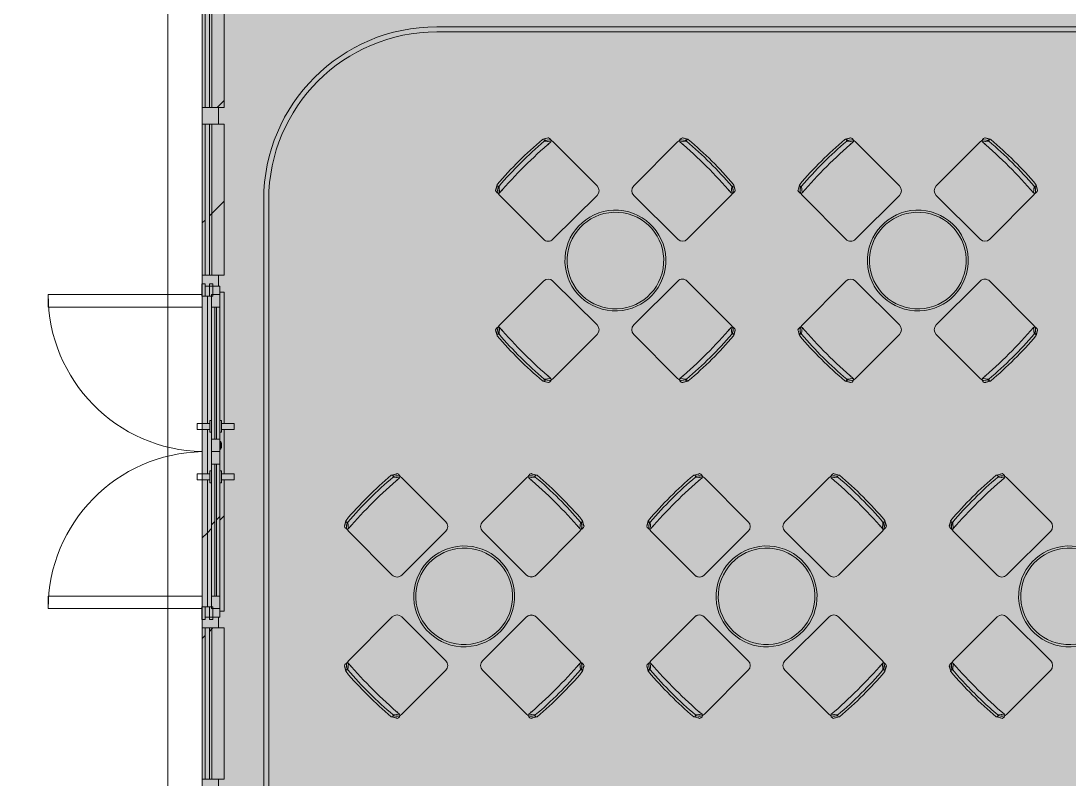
# Model space of a CAD drawing. Header units: millimetres. Extents: x -57519 to 497916, y -349472 to 446842.
# Drawn here: x 391375 to 397613, y 46757 to 51272 of the extents above; entities that cross this region are included whole.
import ezdxf

# ---------------------------------------------------------------- set-up
doc = ezdxf.new("R2010")
doc.units = ezdxf.units.MM
for name, color, linetype, lineweight in [('A-DETL-GENF', 92, 'Continuous', 5), ('A-DETL-THIN', 151, 'Continuous', 9), ('A-DOOR', 31, 'Continuous', 5), ('A-DOOR-FRAM', 31, 'Continuous', 5), ('A-FLOR', 192, 'Continuous', 5), ('A-GLAZ-CURT', 52, 'Continuous', 20), ('A-GLAZ-CWMG', 51, 'Continuous', 20), ('A-WALL', 113, 'Continuous', 20), ('I-FURN', 30, 'Continuous', 5)]:
    doc.layers.add(name, color=color, linetype=linetype, lineweight=lineweight)
pattern_1 = [(45, (329410.6, 0), (-1237.437, 1237.437), []), (45, (329410.6, 1875), (-1237.437, 1237.437), [])]

# ---------------------------------------------------------------- blocks, each defined once
blk = doc.blocks.new('bernstrand_kaffe_r60H - bernstrand_kaffe_r60H-3169598-G_F SINGLE OCCUPANCY DIAGRAM')
at = {"layer": 'I-FURN', "color": 191}
for radius, start, end in [(300.3, 0, 180), (287.6, 0, 180), (300.3, 180, 0), (287.6, 180, 0)]:
    blk.add_arc((-10, -36.5), radius, start, end, dxfattribs=at)
blk = doc.blocks.new('DLN_CHAIR - DLN_CHAIR-4431592-G_F SINGLE OCCUPANCY DIAGRAM')
at = {"layer": 'I-FURN', "color": 191}
for p, q in [((0, 430), (0, 440)), ((32.5, 464.3), (5, 448.7)), ((35, 465), (10, 450)), ((10, 420), (35, 450)), ((30, 460), (30, 455)), ((440, 450), (415, 465)), ((415, 450), (440, 420)), ((445, 448.7), (417.5, 464.3)), ((420, 455), (420, 460)), ((450, 440), (450, 430)), ((0, 410), (0, 40)), ((450, 40), (450, 410)), ((40, 0), (410, 0))]:
    blk.add_line(p, q, dxfattribs=at)
for centre, radius, start, end in [((10, 440), 10, 90, 180), ((40, 410), 40, 105, 180), ((40, 410), 40, 105, 180), ((225, -2483.6), 2941.5, 93.70403, 93.90159), ((35, 460), 5, 90, 180), ((35, 455), 5, 180, 270), ((225, -1822.2), 2295.1, 85.25139, 94.74861), ((225, -1837.2), 2295.1, 85.25139, 94.74861), ((415, 460), 5, 0, 90), ((415, 455), 5, 270, 0), ((225, -2483.6), 2941.5, 86.09841, 86.29597), ((410, 410), 40, 15, 75), ((410, 410), 40, 360, 75), ((440, 440), 10, 0, 90), ((10, 430), 10, 180, 270), ((225, -2513.6), 2941.5, 85.80837, 94.19163), ((30, 430), 10, 150, 165), ((30, 430), 10, 255, 300), ((420, 430), 10, 240, 285), ((420, 430), 10, 15, 30), ((440, 430), 10, 270, 0), ((40, 40), 40, 180, 270), ((40, 40), 40, 180, 270), ((410, 40), 40, 270, 360), ((410, 40), 40, 270, 360)]:
    blk.add_arc(centre, radius, start, end, dxfattribs=at)
blk = doc.blocks.new('DLN_CHAIR - DLN_CHAIR-4431795-G_F SINGLE OCCUPANCY DIAGRAM')
at = {"layer": 'I-FURN', "color": 191}
for p, q in [((410, 0), (40, 0)), ((0, -40), (0, -410)), ((450, -410), (450, -40)), ((0, -440), (0, -430)), ((35, -450), (10, -420)), ((440, -420), (415, -450)), ((450, -430), (450, -440)), ((32.5, -464.3), (5, -448.7)), ((10, -450), (35, -465)), ((30, -455), (30, -460)), ((415, -465), (440, -450)), ((445, -448.7), (417.5, -464.3)), ((420, -460), (420, -455))]:
    blk.add_line(p, q, dxfattribs=at)
for centre, radius, start, end in [((410, -40), 40, 0, 90), ((410, -40), 40, 0, 90), ((40, -40), 40, 90, 180), ((40, -40), 40, 90, 180), ((40, -410), 40, 180, 255), ((40, -410), 40, 180, 255), ((10, -430), 10, 90, 180), ((225, 2513.6), 2941.5, 265.80837, 274.19163), ((30, -430), 10, 195, 210), ((30, -430), 10, 60, 105), ((420, -430), 10, 75, 120), ((410, -410), 40, 285, 360), ((410, -410), 40, 285, 345), ((420, -430), 10, 330, 345), ((440, -430), 10, 0, 90), ((10, -440), 10, 180, 270), ((225, 2483.6), 2941.5, 266.09841, 266.29597), ((35, -455), 5, 90, 180), ((35, -460), 5, 180, 270), ((225, 1837.2), 2295.1, 265.25139, 274.74861), ((225, 1822.2), 2295.1, 265.25139, 274.74861), ((415, -455), 5, 0, 90), ((225, 2483.6), 2941.5, 273.70403, 273.90159), ((415, -460), 5, 270, 0), ((440, -440), 10, 270, 0)]:
    blk.add_arc(centre, radius, start, end, dxfattribs=at)
blk = doc.blocks.new('DLN_CHAIR - DLN_CHAIR-V762-G_F SINGLE OCCUPANCY DIAGRAM')
at = {"layer": 'I-FURN', "color": 191}
for p, q in [((410, 0), (40, 0)), ((0, -40), (0, -410)), ((450, -410), (450, -40)), ((0, -440), (0, -430)), ((35, -450), (10, -420)), ((440, -420), (415, -450)), ((450, -430), (450, -440)), ((32.5, -464.3), (5, -448.7)), ((10, -450), (35, -465)), ((30, -455), (30, -460)), ((415, -465), (440, -450)), ((445, -448.7), (417.5, -464.3)), ((420, -460), (420, -455))]:
    blk.add_line(p, q, dxfattribs=at)
for centre, radius, start, end in [((410, -40), 40, 0, 90), ((40, -40), 40, 90, 180), ((40, -40), 40, 90, 180), ((410, -40), 40, 18.07257, 90), ((410, -40), 40, 0, 15), ((40, -410), 40, 180, 253.79681), ((40, -410), 40, 180, 255), ((10, -430), 10, 90, 180), ((225, 2513.6), 2941.5, 265.80837, 274.19163), ((30, -430), 10, 195, 210), ((30, -430), 10, 60, 105), ((420, -430), 10, 75, 120), ((410, -410), 40, 285, 360), ((410, -410), 40, 285, 345), ((420, -430), 10, 330, 345), ((440, -430), 10, 0, 90), ((10, -440), 10, 180, 270), ((225, 2483.6), 2941.5, 266.12822, 266.29597), ((35, -455), 5, 90, 180), ((35, -460), 5, 180, 270), ((225, 1837.2), 2295.1, 265.25139, 274.74861), ((225, 1822.2), 2295.1, 265.25139, 274.74861), ((415, -455), 5, 0, 90), ((225, 2483.6), 2941.5, 273.70403, 273.90159), ((415, -460), 5, 270, 0), ((440, -440), 10, 270, 0)]:
    blk.add_arc(centre, radius, start, end, dxfattribs=at)
blk = doc.blocks.new('DLN_CHAIR - DLN_CHAIR-V763-G_F SINGLE OCCUPANCY DIAGRAM')
at = {"layer": 'I-FURN', "color": 191}
for p, q in [((0, 430), (0, 440)), ((32.5, 464.3), (5, 448.7)), ((35, 465), (10, 450)), ((10, 420), (35, 450)), ((30, 460), (30, 455)), ((440, 450), (415, 465)), ((415, 450), (440, 420)), ((445, 448.7), (417.5, 464.3)), ((420, 455), (420, 460)), ((450, 440), (450, 430)), ((0, 410), (0, 40)), ((450, 40), (450, 410)), ((40, 0), (410, 0))]:
    blk.add_line(p, q, dxfattribs=at)
for centre, radius, start, end in [((10, 440), 10, 90, 180), ((40, 410), 40, 105, 180), ((40, 410), 40, 106.20319, 180), ((225, -2483.6), 2941.5, 93.70403, 93.87178), ((35, 460), 5, 90, 180), ((35, 455), 5, 180, 270), ((225, -1822.2), 2295.1, 85.25139, 94.74861), ((225, -1837.2), 2295.1, 85.25139, 94.74861), ((415, 460), 5, 0, 90), ((415, 455), 5, 270, 0), ((225, -2483.6), 2941.5, 86.09841, 86.29597), ((410, 410), 40, 15, 75), ((410, 410), 40, 360, 75), ((440, 440), 10, 0, 90), ((10, 430), 10, 180, 270), ((225, -2513.6), 2941.5, 85.80837, 94.19163), ((30, 430), 10, 150, 165), ((30, 430), 10, 255, 300), ((420, 430), 10, 240, 285), ((420, 430), 10, 15, 30), ((440, 430), 10, 270, 0), ((40, 40), 40, 180, 270), ((40, 40), 40, 180, 270), ((410, 40), 40, 270, 360), ((410, 40), 40, 270, 341.92743), ((410, 40), 40, 345, 360)]:
    blk.add_arc(centre, radius, start, end, dxfattribs=at)
blk = doc.blocks.new('DLN_CHAIR - DLN_CHAIR-V764-G_F SINGLE OCCUPANCY DIAGRAM')
at = {"layer": 'I-FURN', "color": 191}
for p, q in [((0, 430), (0, 440)), ((32.5, 464.3), (5, 448.7)), ((35, 465), (10, 450)), ((10, 420), (35, 450)), ((30, 460), (30, 455)), ((440, 450), (415, 465)), ((415, 450), (440, 420)), ((445, 448.7), (417.5, 464.3)), ((420, 455), (420, 460)), ((450, 440), (450, 430)), ((0, 410), (0, 40)), ((450, 40), (450, 410)), ((40, 0), (410, 0))]:
    blk.add_line(p, q, dxfattribs=at)
for centre, radius, start, end in [((10, 440), 10, 90, 180), ((40, 410), 40, 105, 180), ((40, 410), 40, 105, 180), ((225, -2483.6), 2941.5, 93.70403, 93.90159), ((35, 460), 5, 90, 180), ((35, 455), 5, 180, 270), ((225, -1822.2), 2295.1, 85.25139, 94.74861), ((225, -1837.2), 2295.1, 85.25139, 94.74861), ((415, 460), 5, 0, 90), ((415, 455), 5, 270, 0), ((225, -2483.6), 2941.5, 86.09841, 86.29597), ((410, 410), 40, 15, 75), ((410, 410), 40, 360, 75), ((440, 440), 10, 0, 90), ((10, 430), 10, 180, 270), ((225, -2513.6), 2941.5, 85.80837, 94.19163), ((30, 430), 10, 150, 165), ((30, 430), 10, 255, 300), ((420, 430), 10, 240, 285), ((420, 430), 10, 15, 30), ((440, 430), 10, 270, 0), ((40, 40), 40, 180, 270), ((40, 40), 40, 180, 270), ((410, 40), 40, 270, 360), ((410, 40), 40, 270, 330), ((410, 40), 40, 333.30395, 360)]:
    blk.add_arc(centre, radius, start, end, dxfattribs=at)
blk = doc.blocks.new('DLN_CHAIR - DLN_CHAIR-V765-G_F SINGLE OCCUPANCY DIAGRAM')
at = {"layer": 'I-FURN', "color": 191}
for p, q in [((410, 0), (40, 0)), ((0, -40), (0, -410)), ((450, -410), (450, -40)), ((0, -440), (0, -430)), ((35, -450), (10, -420)), ((440, -420), (415, -450)), ((450, -430), (450, -440)), ((32.5, -464.3), (5, -448.7)), ((10, -450), (35, -465)), ((30, -455), (30, -460)), ((415, -465), (440, -450)), ((445, -448.7), (417.5, -464.3)), ((420, -460), (420, -455))]:
    blk.add_line(p, q, dxfattribs=at)
for centre, radius, start, end in [((410, -40), 40, 0, 90), ((40, -40), 40, 90, 180), ((40, -40), 40, 90, 180), ((410, -40), 40, 30, 90), ((410, -40), 40, 0, 26.69605), ((40, -410), 40, 180, 255), ((40, -410), 40, 180, 255), ((10, -430), 10, 90, 180), ((225, 2513.6), 2941.5, 265.80837, 274.19163), ((30, -430), 10, 195, 210), ((30, -430), 10, 60, 105), ((420, -430), 10, 75, 120), ((410, -410), 40, 285, 360), ((410, -410), 40, 285, 345), ((420, -430), 10, 330, 345), ((440, -430), 10, 0, 90), ((10, -440), 10, 180, 270), ((225, 2483.6), 2941.5, 266.09841, 266.29597), ((35, -455), 5, 90, 180), ((35, -460), 5, 180, 270), ((225, 1837.2), 2295.1, 265.25139, 274.74861), ((225, 1822.2), 2295.1, 265.25139, 274.74861), ((415, -455), 5, 0, 90), ((225, 2483.6), 2941.5, 273.70403, 273.90159), ((415, -460), 5, 270, 0), ((440, -440), 10, 270, 0)]:
    blk.add_arc(centre, radius, start, end, dxfattribs=at)
blk = doc.blocks.new('DLN_CHAIR - DLN_CHAIR-V766-G_F SINGLE OCCUPANCY DIAGRAM')
at = {"layer": 'I-FURN', "color": 191}
for p, q in [((0, 430), (0, 440)), ((32.5, 464.3), (5, 448.7)), ((35, 465), (10, 450)), ((10, 420), (35, 450)), ((30, 460), (30, 455)), ((440, 450), (415, 465)), ((415, 450), (440, 420)), ((445, 448.7), (417.5, 464.3)), ((420, 455), (420, 460)), ((450, 440), (450, 430)), ((0, 410), (0, 40)), ((450, 40), (450, 410)), ((40, 0), (410, 0))]:
    blk.add_line(p, q, dxfattribs=at)
for centre, radius, start, end in [((10, 440), 10, 90, 180), ((40, 410), 40, 105, 180), ((40, 410), 40, 105, 180), ((225, -2483.6), 2941.5, 93.70403, 93.90159), ((35, 460), 5, 90, 180), ((35, 455), 5, 180, 270), ((225, -1822.2), 2295.1, 85.25139, 94.74861), ((225, -1837.2), 2295.1, 88.41713, 94.74861), ((225, -1837.2), 2295.1, 85.25139, 88.36982), ((415, 460), 5, 0, 90), ((415, 455), 5, 270, 0), ((225, -2483.6), 2941.5, 86.09841, 86.29597), ((410, 410), 40, 15, 75), ((410, 410), 40, 360, 75), ((440, 440), 10, 0, 90), ((10, 430), 10, 180, 270), ((225, -2513.6), 2941.5, 85.80837, 94.19163), ((30, 430), 10, 150, 165), ((30, 430), 10, 255, 300), ((420, 430), 10, 240, 285), ((420, 430), 10, 15, 30), ((440, 430), 10, 270, 0), ((40, 40), 40, 180, 270), ((40, 40), 40, 180, 270), ((410, 40), 40, 270, 360), ((410, 40), 40, 270, 360)]:
    blk.add_arc(centre, radius, start, end, dxfattribs=at)
blk = doc.blocks.new('System Panel - _DLN__12_12mm laminated clear glass-12865628-G_F SINGLE OCCUPANCY DIAGRAM')
at = {"layer": 'A-GLAZ-CURT', "color": 191, "lineweight": 5}
for p, q in [((-450, 12.5), (450, 12.5)), ((-450, -12.5), (-450, 12.5)), ((450, -12.5), (450, 12.5)), ((450, -12.5), (-450, -12.5))]:
    blk.add_line(p, q, dxfattribs=at)
blk = doc.blocks.new('Rectangular Mullion - DLN_FRAME Corten-V815-G_F SINGLE OCCUPANCY DIAGRAM')
at = {"layer": 'A-GLAZ-CWMG', "lineweight": 5}
h = blk.add_hatch(dxfattribs=at)
h.set_pattern_fill('FP_45', color=253, style=0, pattern_type=2)
h.set_pattern_definition(pattern_1)
h.paths.add_polyline_path([(63061.2, 46757.5), (63061.2, 47657.5), (63043.7, 47657.5), (63043.7, 46757.5)], flags=0)
h = blk.add_hatch(dxfattribs=at)
h.set_pattern_fill('FP_45', color=253, style=0, pattern_type=2)
h.set_pattern_definition(pattern_1)
h.paths.add_polyline_path([(63100.7, 46757.5), (63100.7, 47657.5), (63086.2, 47657.5), (63086.2, 46757.5)], flags=0)
h = blk.add_hatch(dxfattribs=at)
h.set_pattern_fill('FP_45', color=253, style=0, pattern_type=2)
h.set_pattern_definition(pattern_1)
h.paths.add_polyline_path([(63173.7, 46757.5), (63173.7, 47657.5), (63100.7, 47657.5), (63100.7, 46757.5)], flags=0)
at = {"layer": 'A-GLAZ-CWMG', "color": 191, "lineweight": 5}
for p, q in [((63043.7, 47657.5), (63061.2, 47657.5)), ((63043.7, 47657.5), (63043.7, 46757.5)), ((63086.2, 47657.5), (63100.7, 47657.5)), ((63100.7, 47657.5), (63173.7, 47657.5)), ((63100.7, 47657.5), (63100.7, 46757.5)), ((63173.7, 47657.5), (63173.7, 46757.5)), ((63061.2, 46757.5), (63043.7, 46757.5)), ((63100.7, 46757.5), (63086.2, 46757.5)), ((63173.7, 46757.5), (63100.7, 46757.5))]:
    blk.add_line(p, q, dxfattribs=at)
blk = doc.blocks.new('Rectangular Mullion - DLN_FRAME Corten-13948633-G_F SINGLE OCCUPANCY DIAGRAM')
at = {"layer": 'A-GLAZ-CWMG', "lineweight": 5}
h = blk.add_hatch(dxfattribs=at)
h.set_pattern_fill('FP_45', color=253, style=0, pattern_type=2)
h.set_pattern_definition(pattern_1)
h.paths.add_polyline_path([(63173.7, 47757.5), (63173.7, 48540), (63158.7, 48540), (63158.7, 48522.5), (63148.7, 48522.5), (63148.7, 47757.5)], flags=0)
h.paths.add_polyline_path([(63158.7, 48575), (63173.7, 48575), (63173.7, 48840), (63158.7, 48840), (63158.7, 48822.5), (63148.7, 48822.5), (63148.7, 48592.5), (63158.7, 48592.5)], flags=0)
h.paths.add_polyline_path([(63158.7, 48875), (63173.7, 48875), (63173.7, 49657.5), (63148.7, 49657.5), (63148.7, 48892.5), (63158.7, 48892.5)], flags=0)
h = blk.add_hatch(dxfattribs=at)
h.set_pattern_fill('FP_45', color=253, style=0, pattern_type=2)
h.set_pattern_definition(pattern_1)
h.paths.add_polyline_path([(63061.2, 47782.5), (63073.7, 47782.5), (63073.7, 48540), (63043.7, 48540), (63043.7, 47782.5)], flags=0)
h.paths.add_polyline_path([(63061.2, 48575), (63073.7, 48575), (63073.7, 48840), (63043.7, 48840), (63043.7, 48575)], flags=0)
h.paths.add_polyline_path([(63073.7, 48875), (63073.7, 49632.5), (63043.7, 49627.8), (63043.7, 48875), (63061.2, 48875)], flags=0)
h = blk.add_hatch(dxfattribs=at)
h.set_pattern_fill('FP_45', color=253, style=0, pattern_type=2)
h.set_pattern_definition(pattern_1)
h.paths.add_polyline_path([(63080.3, 47782.5), (63098.7, 47782.5), (63098.7, 48522.5), (63088.7, 48522.5), (63088.7, 48540), (63073.7, 48540), (63073.7, 47782.5)], flags=0)
h.paths.add_polyline_path([(63073.7, 48575), (63088.7, 48575), (63088.7, 48592.5), (63098.7, 48592.5), (63098.7, 48822.5), (63088.7, 48822.5), (63088.7, 48840), (63073.7, 48840)], flags=0)
h.paths.add_polyline_path([(63073.7, 48875), (63088.7, 48875), (63088.7, 48892.5), (63098.7, 48892.5), (63098.7, 49632.5), (63073.7, 49632.5)], flags=0)
at = {"layer": 'A-GLAZ-CWMG', "color": 191, "lineweight": 5}
for p, q in [((63148.7, 49657.5), (63173.7, 49657.5)), ((63173.7, 49657.5), (63173.7, 48875)), ((63043.7, 49632.5), (63043.7, 48875)), ((63073.7, 49632.5), (63073.7, 48875)), ((63043.7, 48840), (63043.7, 48575)), ((63073.7, 48840), (63073.7, 48575)), ((63173.7, 48840), (63173.7, 48575)), ((63043.7, 48540), (63043.7, 47782.5)), ((63073.7, 48540), (63073.7, 47782.5)), ((63173.7, 48540), (63173.7, 47757.5)), ((63173.7, 47757.5), (63148.7, 47757.5))]:
    blk.add_line(p, q, dxfattribs=at)
blk = doc.blocks.new('Rectangular Mullion - DLN_FRAME Corten-V816-G_F SINGLE OCCUPANCY DIAGRAM')
at = {"layer": 'A-GLAZ-CWMG', "lineweight": 5}
h = blk.add_hatch(dxfattribs=at)
h.set_pattern_fill('FP_45', color=253, style=0, pattern_type=2)
h.set_pattern_definition(pattern_1)
h.paths.add_polyline_path([(63061.2, 49757.5), (63061.2, 50657.5), (63043.7, 50657.5), (63043.7, 49757.5)], flags=0)
h = blk.add_hatch(dxfattribs=at)
h.set_pattern_fill('FP_45', color=253, style=0, pattern_type=2)
h.set_pattern_definition(pattern_1)
h.paths.add_polyline_path([(63100.7, 49757.5), (63100.7, 50657.5), (63086.2, 50657.5), (63086.2, 49757.5)], flags=0)
h = blk.add_hatch(dxfattribs=at)
h.set_pattern_fill('FP_45', color=253, style=0, pattern_type=2)
h.set_pattern_definition(pattern_1)
h.paths.add_polyline_path([(63173.7, 49757.5), (63173.7, 50657.5), (63100.7, 50657.5), (63100.7, 49757.5)], flags=0)
at = {"layer": 'A-GLAZ-CWMG', "color": 191, "lineweight": 5}
for p, q in [((63043.7, 50657.5), (63061.2, 50657.5)), ((63043.7, 50657.5), (63043.7, 49757.5)), ((63086.2, 50657.5), (63100.7, 50657.5)), ((63100.7, 50657.5), (63173.7, 50657.5)), ((63100.7, 50657.5), (63100.7, 49757.5)), ((63173.7, 50657.5), (63173.7, 49757.5)), ((63061.2, 49757.5), (63043.7, 49757.5)), ((63100.7, 49757.5), (63086.2, 49757.5)), ((63173.7, 49757.5), (63100.7, 49757.5))]:
    blk.add_line(p, q, dxfattribs=at)
blk = doc.blocks.new('Rectangular Mullion - DLN_FRAME Corten-V825-G_F SINGLE OCCUPANCY DIAGRAM')
at = {"layer": 'A-GLAZ-CWMG', "lineweight": 5}
h = blk.add_hatch(dxfattribs=at)
h.set_pattern_fill('FP_45', color=253, style=0, pattern_type=2)
h.set_pattern_definition(pattern_1)
h.paths.add_polyline_path([(63173.7, 50757.5), (63173.7, 51657.5), (63100.7, 51657.5), (63100.7, 50757.5)], flags=0)
at = {"layer": 'A-GLAZ-CWMG', "color": 191, "lineweight": 5}
for p, q in [((63043.7, 51657.5), (63061.2, 51657.5)), ((63043.7, 51657.5), (63043.7, 50757.5)), ((63086.2, 51657.5), (63100.7, 51657.5)), ((63100.7, 51657.5), (63173.7, 51657.5)), ((63100.7, 51657.5), (63100.7, 50757.5)), ((63173.7, 51657.5), (63173.7, 50757.5)), ((63061.2, 50757.5), (63043.7, 50757.5)), ((63100.7, 50757.5), (63086.2, 50757.5)), ((63173.7, 50757.5), (63100.7, 50757.5))]:
    blk.add_line(p, q, dxfattribs=at)
blk = doc.blocks.new('DLN-Double Door_X Corten - Double Glazing Door-1900 x 2800 _WH_-AUTO Corten-18721998-G_F SINGLE OCCUPANCY DIAGRAM')
at = {"layer": 'A-DOOR'}
h = blk.add_hatch(dxfattribs=at)
h.set_pattern_fill('FP_51', color=253, style=0, pattern_type=2)
h.set_pattern_definition([(315, (280703, 63073.7), (1237.437, 1237.437), []), (315, (282578, 63073.7), (1237.437, 1237.437), [])])
h.paths.add_polyline_path([(-860, -25), (-860, -45), (-75, -45), (-75, -25), (-550, -25)], flags=0)
h.paths.add_polyline_path([(-860, -55), (-860, -75), (-75, -75), (-75, -55), (-550, -55)], flags=0)
at = {"layer": 'A-DOOR', "color": 253}
for p, q in [((-935, 947.5), (-860, 947.5)), ((-935, 32.5), (-935, 947.5)), ((-860, 947.5), (-860, 30)), ((860, 947.5), (860, 30)), ((935, 947.5), (860, 947.5)), ((935, 32.5), (935, 947.5)), ((-167.5, 60), (-132.5, 60)), ((-167.5, 30), (-167.5, 60)), ((-132.5, 60), (-132.5, 30)), ((132.5, 30), (132.5, 60)), ((132.5, 60), (167.5, 60)), ((167.5, 60), (167.5, 30))]:
    blk.add_line(p, q, dxfattribs=at)
at = {"layer": 'A-DOOR', "color": 191}
for p, q in [((-167.5, -15), (-167.5, 30)), ((-132.5, 30), (-132.5, -15)), ((132.5, -15), (132.5, 30)), ((167.5, 30), (167.5, -15)), ((-935, -75), (-935, -25)), ((-935, -25), (-860, -25)), ((-185, -25), (-860, -25)), ((-860, -25), (-860, -75)), ((-860, -45), (-75, -45)), ((-860, -55), (-860, -45)), ((-75, -55), (-860, -55)), ((-185, -15), (-115, -15)), ((-185, -15), (-185, -25)), ((-115, -25), (-185, -25)), ((-115, -25), (-115, -15)), ((-75, -25), (-115, -25)), ((-75, -75), (-75, -25)), ((-75, -25), (0, -25)), ((-75, -45), (-75, -55)), ((0, -25), (0, -75)), ((75, -25), (0, -25)), ((0, -25), (0, -75)), ((75, -25), (115, -25)), ((75, -75), (75, -25)), ((860, -45), (75, -45)), ((75, -45), (75, -55)), ((75, -55), (860, -55)), ((115, -15), (185, -15)), ((115, -15), (115, -25)), ((185, -25), (115, -25)), ((185, -25), (185, -15)), ((185, -25), (860, -25)), ((935, -25), (860, -25)), ((860, -25), (860, -75)), ((860, -55), (860, -45)), ((935, -75), (935, -25)), ((-860, -75), (-935, -75)), ((-860, -75), (-185, -75)), ((-185, -75), (-115, -75)), ((-185, -75), (-185, -85)), ((-115, -85), (-185, -85)), ((-167.5, -160), (-167.5, -85)), ((-132.5, -85), (-132.5, -160)), ((-115, -85), (-115, -75)), ((-115, -75), (-75, -75)), ((0, -75), (-75, -75)), ((0, -75), (75, -75)), ((15, -75), (15, -80)), ((60, -80), (15, -80)), ((22.5, -80), (22.5, -85)), ((22.5, -85), (52.5, -85)), ((52.5, -85), (22.5, -85)), ((52.5, -85), (52.5, -80)), ((60, -80), (60, -75)), ((115, -75), (75, -75)), ((115, -75), (185, -75)), ((115, -75), (115, -85)), ((185, -85), (115, -85)), ((132.5, -160), (132.5, -85)), ((167.5, -85), (167.5, -160)), ((185, -85), (185, -75)), ((860, -75), (185, -75)), ((860, -75), (935, -75)), ((-132.5, -160), (-167.5, -160)), ((167.5, -160), (132.5, -160))]:
    blk.add_line(p, q, dxfattribs=at)
at = {"layer": 'A-DOOR', "color": 253}
for centre, start, end in [((-935, 12.5), 1.08891, 90), ((935, 12.5), 90, 178.91109)]:
    blk.add_arc(centre, 935, start, end, dxfattribs=at)
at = {"layer": 'A-DOOR-FRAM', "color": 253}
for p, q in [((-925, 32.5), (-1000, 32.5)), ((1000, 32.5), (925, 32.5))]:
    blk.add_line(p, q, dxfattribs=at)
at = {"layer": 'A-DOOR-FRAM', "color": 191}
for p, q in [((-1000, 30), (-1000, 12.5)), ((-1000, 12.5), (-925, 12.5)), ((-985, 12.5), (-985, -75)), ((-925, 12.5), (-985, 12.5)), ((-925, 12.5), (-925, 30)), ((-925, -25), (-925, 12.5)), ((925, 30), (925, 12.5)), ((925, 12.5), (1000, 12.5)), ((985, 12.5), (925, 12.5)), ((925, 12.5), (925, -25)), ((985, -75), (985, 12.5)), ((1000, 12.5), (1000, 30)), ((-925, -12.5), (-1000, -12.5)), ((-1000, -12.5), (-1000, -32.5)), ((-1000, -32.5), (-925, -32.5)), ((-935, -75), (-935, -25)), ((-935, -25), (-925, -25)), ((-925, -32.5), (-925, -12.5)), ((1000, -12.5), (925, -12.5)), ((925, -12.5), (925, -32.5)), ((925, -25), (935, -25)), ((925, -32.5), (1000, -32.5)), ((935, -25), (935, -75)), ((1000, -32.5), (1000, -12.5)), ((-985, -75), (-935, -75)), ((935, -75), (985, -75))]:
    blk.add_line(p, q, dxfattribs=at)

msp = doc.modelspace()

# ---------------------------------------------------------------- hatches: boundary and pattern name
at = {"layer": 'A-DETL-GENF', "transparency": 33554585}
h = msp.add_hatch(color=201, dxfattribs=at)
h.paths.add_polyline_path([(378712.3, -2142.5), (378712.3, 5707.5), (408249.8, 5707.5), (408249.8, 31607.5), (411824.8, 31607.5), (411824.8, 28857.5), (414124.8, 28857.5), (414124.8, 34332.5), (417674.8, 34332.5), (417674.8, 35647.5), (420699.8, 35647.5), (420699.8, 52157.5), (392454.3, 52157.5), (392454.3, 45782.5), (382199.8, 45782.5), (382199.8, 52157.5), (367049.8, 52157.5), (367049.8, 5707.5), (368349.8, 5707.5), (368349.8, 3222.2), (374112.3, -1265.4), (374112.3, -2142.5), (376972.2, -2142.5)], flags=0)
h.paths.add_polyline_path([(370849.8, 8157.5), (370849.8, 9357.5), (369649.8, 9357.5), (369649.8, 15624.2), (370889.8, 15624.2), (370889.8, 9397.5), (371149.8, 9397.5), (371149.8, 8157.5)], flags=0)
h.paths.add_polyline_path([(388124.8, 8157.5), (388124.8, 9397.5), (389899.8, 9397.5), (389899.8, 8157.5)], flags=0)
h.paths.add_polyline_path([(382791.7, 8157.5), (382352.3, 8157.5), (382352.3, 9397.5), (387324.8, 9397.5), (387324.8, 8157.5), (386671.4, 8157.5)], flags=0)
h.paths.add_polyline_path([(404599.8, 8157.5), (396937.3, 8157.5), (396937.3, 9397.5), (404599.8, 9397.5), (404599.8, 8571.4)], flags=0)
h.paths.add_polyline_path([(394430.7, 8157.5), (392899.8, 8157.5), (392899.8, 9397.5), (396137.3, 9397.5), (396137.3, 8157.5)], flags=0)
h.paths.add_polyline_path([(405799.8, 12397.5), (404559.8, 12397.5), (404559.8, 15624.2), (405799.8, 15624.2), (405799.8, 12969.9)], flags=0)
h.paths.add_polyline_path([(370889.8, 16424.2), (369649.8, 16424.2), (369649.8, 23040.8), (370889.8, 23040.8), (370889.8, 17368.3)], flags=0)
h.paths.add_polyline_path([(404559.8, 16424.2), (404559.8, 23040.8), (405799.8, 23040.8), (405799.8, 16424.2)], flags=0)
h.paths.add_polyline_path([(369649.8, 23840.8), (369649.8, 30107.5), (370849.8, 30107.5), (370849.8, 31307.5), (371149.8, 31307.5), (371149.8, 30107.5), (370889.8, 30107.5), (370889.8, 23840.8)], flags=0)
h.paths.add_polyline_path([(404559.8, 23840.8), (404559.8, 27067.5), (405799.8, 27067.5), (405799.8, 23840.8)], flags=0)
h.paths.add_polyline_path([(388124.8, 30067.5), (388124.8, 31307.5), (389399.8, 31307.5), (389399.8, 30067.5)], flags=0)
h.paths.add_polyline_path([(373449.8, 30067.5), (373449.8, 31307.5), (378512.3, 31307.5), (378512.3, 30067.5), (375032.4, 30067.5)], flags=0)
h.paths.add_polyline_path([(386671.4, 30067.5), (382349.8, 30067.5), (382349.8, 31307.5), (387324.8, 31307.5), (387324.8, 30067.5)], flags=0)
h.paths.add_polyline_path([(394430.7, 30067.5), (392399.8, 30067.5), (392399.8, 31307.5), (396137.3, 31307.5), (396137.3, 30067.5)], flags=0)
h.paths.add_polyline_path([(402190, 30067.5), (396937.3, 30067.5), (396937.3, 31307.5), (404599.8, 31307.5), (404599.8, 30067.5), (404129.8, 30067.5)], flags=0)
h.paths.add_polyline_path([(407299.8, 35797.5), (407299.8, 36247.5), (408249.8, 36247.5), (408249.8, 35797.5), (408009.5, 35797.5)], flags=0)
h.paths.add_polyline_path([(412649.8, 35797.5), (412649.8, 37247.5), (415649.8, 37247.5), (415649.8, 35797.5), (413829, 35797.5)], flags=0)
h.paths.add_polyline_path([(412649.8, 37397.5), (412649.8, 37897.5), (418299.8, 37897.5), (418299.8, 37397.5), (412859.1, 37397.5)], flags=0)
h.paths.add_polyline_path([(408979.4, 37847.5), (408399.8, 37847.5), (408399.8, 38327.5), (410749.8, 38327.5), (410749.8, 37847.5), (409949.3, 37847.5)], flags=0)
h.paths.add_polyline_path([(381599.8, 37907.5), (381599.8, 39557.5), (382049.8, 39557.5), (382049.8, 37907.5), (381821.8, 37907.5)], flags=0)
h.paths.add_polyline_path([(406069.7, 38657.5), (404849.8, 38657.5), (404849.8, 49957.5), (408249.8, 49957.5), (408249.8, 38657.5), (408009.5, 38657.5)], flags=0)
h.paths.add_polyline_path([(370182.8, 40207.5), (369149.8, 40207.5), (369149.8, 40707.5), (370699.8, 40707.5), (370699.8, 40207.5)], flags=0)
h.paths.add_polyline_path([(381599.8, 40257.5), (381599.8, 42757.5), (382049.8, 42757.5), (382049.8, 40257.5), (381821.8, 40257.5)], flags=0)
h.paths.add_polyline_path([(414798.9, 42697.5), (410674.8, 42697.5), (410674.8, 43197.5), (418349.8, 43197.5), (418349.8, 42697.5), (415768.8, 42697.5)], flags=0)
h.paths.add_polyline_path([(377289.8, 42907.5), (375749.8, 42907.5), (375749.8, 43407.5), (377289.8, 43407.5), (377289.8, 43209.2)], flags=0)
h.paths.add_polyline_path([(382049.8, 46907.5), (379399.8, 46907.5), (379399.8, 52007.5), (382049.8, 52007.5), (382049.8, 47057.9)], flags=0)
h.paths.add_polyline_path([(410919.2, 47837.5), (410674.8, 47837.5), (410674.8, 48337.5), (418349.8, 48337.5), (418349.8, 47837.5), (411404.2, 47837.5)], flags=0)
h.paths.add_polyline_path([(408399.8, 50107.5), (408399.8, 52007.5), (408849.8, 52007.5), (408849.8, 50107.5)], flags=0)

# ---------------------------------------------------------------- linework, layer by layer
at = {"layer": 'A-DETL-THIN', "lineweight": 5}
msp.add_line((392454.3, 52157.5), (392454.3, 45782.5), dxfattribs=at)
at = {"layer": 'A-FLOR'}
for p, q in [((392249.8, 52457.5), (392249.8, 46082.5)), ((392549.8, 50757.5), (392549.8, 50657.5)), ((392549.8, 49757.5), (392549.8, 49692.5)), ((392549.8, 47722.5), (392549.8, 47657.5)), ((392549.8, 46757.5), (392549.8, 46657.5))]:
    msp.add_line(p, q, dxfattribs=at)
at = {"layer": 'A-WALL', "lineweight": 18}
for p, q in [((393849.8, 51237.5), (404579.8, 51237.5)), ((404579.8, 51207.5), (393849.8, 51207.5)), ((392819.8, 44177.5), (392819.8, 50207.5)), ((392849.8, 50207.5), (392849.8, 44177.5))]:
    msp.add_line(p, q, dxfattribs=at)
for radius in [1030, 1000]:
    msp.add_arc((393849.8, 50207.5), radius, 90, 180, dxfattribs=at)

# ---------------------------------------------------------------- block references
at = {"layer": 'A-DOOR', "color": 191, "rotation": 89.99999999999993}
msp.add_blockref('DLN-Double Door_X Corten - Double Glazing Door-1900 x 2800 _WH_-AUTO Corten-18721998-G_F SINGLE OCCUPANCY DIAGRAM', (392484.3, 48707.5), dxfattribs=at)
at = {"layer": 'A-GLAZ-CURT', "color": 191, "lineweight": 5, "rotation": 89.99999999999993}
for p in [(392484.3, 51207.5), (392484.3, 50207.5), (392484.3, 47207.5)]:
    msp.add_blockref('System Panel - _DLN__12_12mm laminated clear glass-12865628-G_F SINGLE OCCUPANCY DIAGRAM', p, dxfattribs=at)
at = {"layer": 'A-GLAZ-CWMG', "color": 191, "lineweight": 5}
for name in ['Rectangular Mullion - DLN_FRAME Corten-V825-G_F SINGLE OCCUPANCY DIAGRAM', 'Rectangular Mullion - DLN_FRAME Corten-V816-G_F SINGLE OCCUPANCY DIAGRAM', 'Rectangular Mullion - DLN_FRAME Corten-13948633-G_F SINGLE OCCUPANCY DIAGRAM', 'Rectangular Mullion - DLN_FRAME Corten-V815-G_F SINGLE OCCUPANCY DIAGRAM']:
    msp.add_blockref(name, (329410.6, 0), dxfattribs=at)
at = {"layer": 'I-FURN', "color": 191}
for name, p, rotation in [('DLN_CHAIR - DLN_CHAIR-4431795-G_F SINGLE OCCUPANCY DIAGRAM', (394831.9, 50261.6), 224.8839677373592), ('DLN_CHAIR - DLN_CHAIR-4431592-G_F SINGLE OCCUPANCY DIAGRAM', (394993.8, 50261.6), 315.1160322626408), ('DLN_CHAIR - DLN_CHAIR-4431795-G_F SINGLE OCCUPANCY DIAGRAM', (396631.9, 50261.6), 224.8839677373592), ('DLN_CHAIR - DLN_CHAIR-4431592-G_F SINGLE OCCUPANCY DIAGRAM', (396793.8, 50261.6), 315.1160322626408), ('bernstrand_kaffe_r60H - bernstrand_kaffe_r60H-3169598-G_F SINGLE OCCUPANCY DIAGRAM', (394900.6, 49809.8), 176.3581255911245), ('bernstrand_kaffe_r60H - bernstrand_kaffe_r60H-3169598-G_F SINGLE OCCUPANCY DIAGRAM', (396700.6, 49809.8), 176.3581255911245), ('DLN_CHAIR - DLN_CHAIR-4431592-G_F SINGLE OCCUPANCY DIAGRAM', (394831.9, 49433.7), 135.1160322626408), ('DLN_CHAIR - DLN_CHAIR-4431795-G_F SINGLE OCCUPANCY DIAGRAM', (394993.8, 49433.7), 44.88396773735919), ('DLN_CHAIR - DLN_CHAIR-4431592-G_F SINGLE OCCUPANCY DIAGRAM', (396631.9, 49433.7), 135.1160322626408), ('DLN_CHAIR - DLN_CHAIR-4431795-G_F SINGLE OCCUPANCY DIAGRAM', (396793.8, 49433.7), 44.88396773735919), ('DLN_CHAIR - DLN_CHAIR-4431795-G_F SINGLE OCCUPANCY DIAGRAM', (393931.9, 48261.6), 224.8839677373592), ('DLN_CHAIR - DLN_CHAIR-V763-G_F SINGLE OCCUPANCY DIAGRAM', (394093.8, 48261.6), 315.1160322626408), ('DLN_CHAIR - DLN_CHAIR-V765-G_F SINGLE OCCUPANCY DIAGRAM', (395731.9, 48261.6), 224.8839677373592), ('DLN_CHAIR - DLN_CHAIR-4431592-G_F SINGLE OCCUPANCY DIAGRAM', (395893.8, 48261.6), 315.1160322626408), ('DLN_CHAIR - DLN_CHAIR-4431795-G_F SINGLE OCCUPANCY DIAGRAM', (397531.9, 48261.6), 224.8839677373592), ('bernstrand_kaffe_r60H - bernstrand_kaffe_r60H-3169598-G_F SINGLE OCCUPANCY DIAGRAM', (394000.6, 47809.8), 176.3581255911245), ('bernstrand_kaffe_r60H - bernstrand_kaffe_r60H-3169598-G_F SINGLE OCCUPANCY DIAGRAM', (395800.6, 47809.8), 176.3581255911245), ('bernstrand_kaffe_r60H - bernstrand_kaffe_r60H-3169598-G_F SINGLE OCCUPANCY DIAGRAM', (397600.6, 47809.8), 176.3581255911245), ('DLN_CHAIR - DLN_CHAIR-4431592-G_F SINGLE OCCUPANCY DIAGRAM', (393931.9, 47433.7), 135.1160322626408), ('DLN_CHAIR - DLN_CHAIR-V762-G_F SINGLE OCCUPANCY DIAGRAM', (394093.8, 47433.7), 44.88396773735919), ('DLN_CHAIR - DLN_CHAIR-V764-G_F SINGLE OCCUPANCY DIAGRAM', (395731.9, 47433.7), 135.1160322626408), ('DLN_CHAIR - DLN_CHAIR-4431795-G_F SINGLE OCCUPANCY DIAGRAM', (395893.8, 47433.7), 44.88396773735919), ('DLN_CHAIR - DLN_CHAIR-V766-G_F SINGLE OCCUPANCY DIAGRAM', (397531.9, 47433.7), 135.1160322626408)]:
    msp.add_blockref(name, p, dxfattribs=dict(at, rotation=rotation))

doc.saveas('drawing.dxf')
